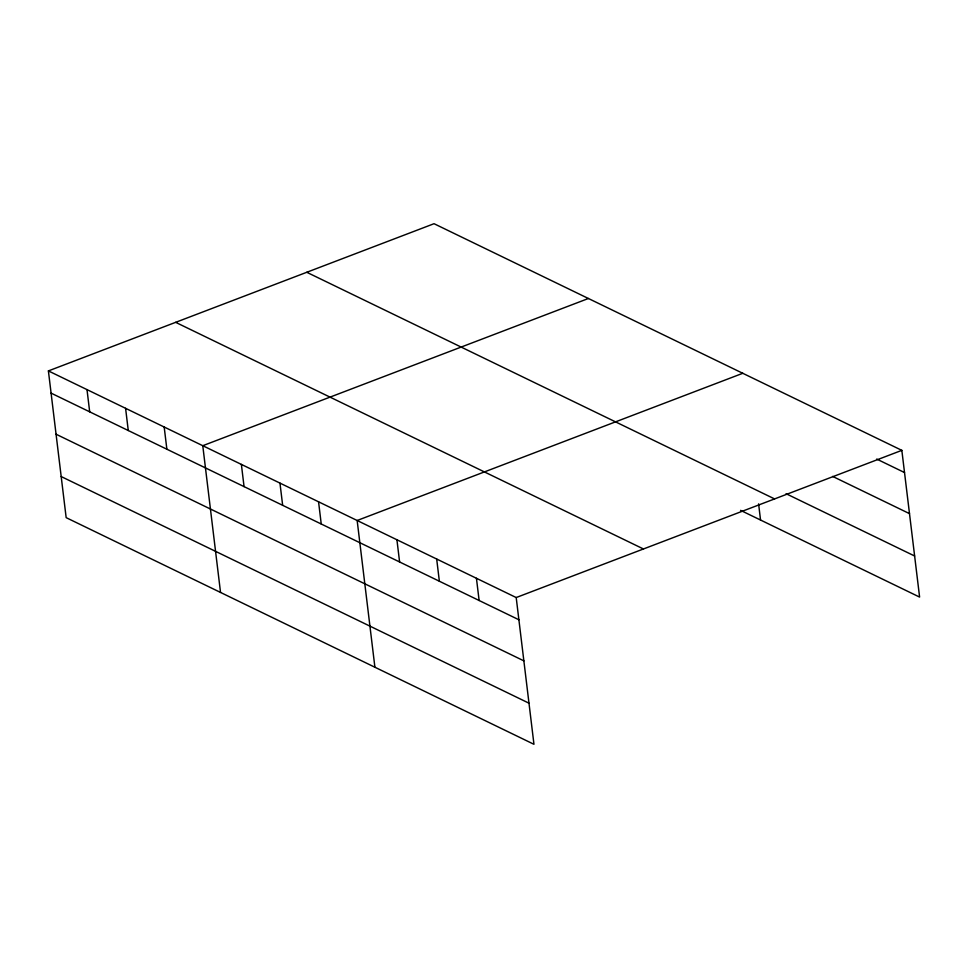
<?xml version="1.0" encoding="UTF-8"?>
<svg xmlns="http://www.w3.org/2000/svg" width="968" height="968" viewBox="0 0 968 968"><rect width="100%" height="100%" fill="white"/><g stroke="black" fill="none" stroke-linecap="round" stroke-linejoin="round"><path stroke-width="1.45" d="M48.4 370.913L516.198 597.546L533.961 744.295L66.163 517.65L48.4 370.913L434.039 223.705L901.837 450.35L919.6 597.087L740.58 510.354M588.411 298.495L202.772 445.704L220.535 592.44M742.795 373.285L357.156 520.494L374.906 667.23M516.198 597.546L901.837 450.35M876.693 459.062L904.535 472.553M832.625 476.401L909.509 513.645M786.064 493.704L914.627 555.995M306.783 272.286L774.582 498.919M175.656 322.332L643.466 548.977M51.086 393.129L518.896 619.762M56.059 434.221L523.87 660.854M61.19 476.559L528.988 703.191M758.597 503.88L760.545 520.034M476.438 578.283L479.124 600.499M436.677 559.02L439.363 581.236M396.916 539.757L399.602 561.972M318.557 501.799L321.243 524.003M279.958 483.105L282.656 505.308M241.371 464.398L244.057 486.614M164.185 427.009L166.871 449.212M125.586 408.314L128.272 430.518M86.999 389.608L89.685 411.824"/></g></svg>
